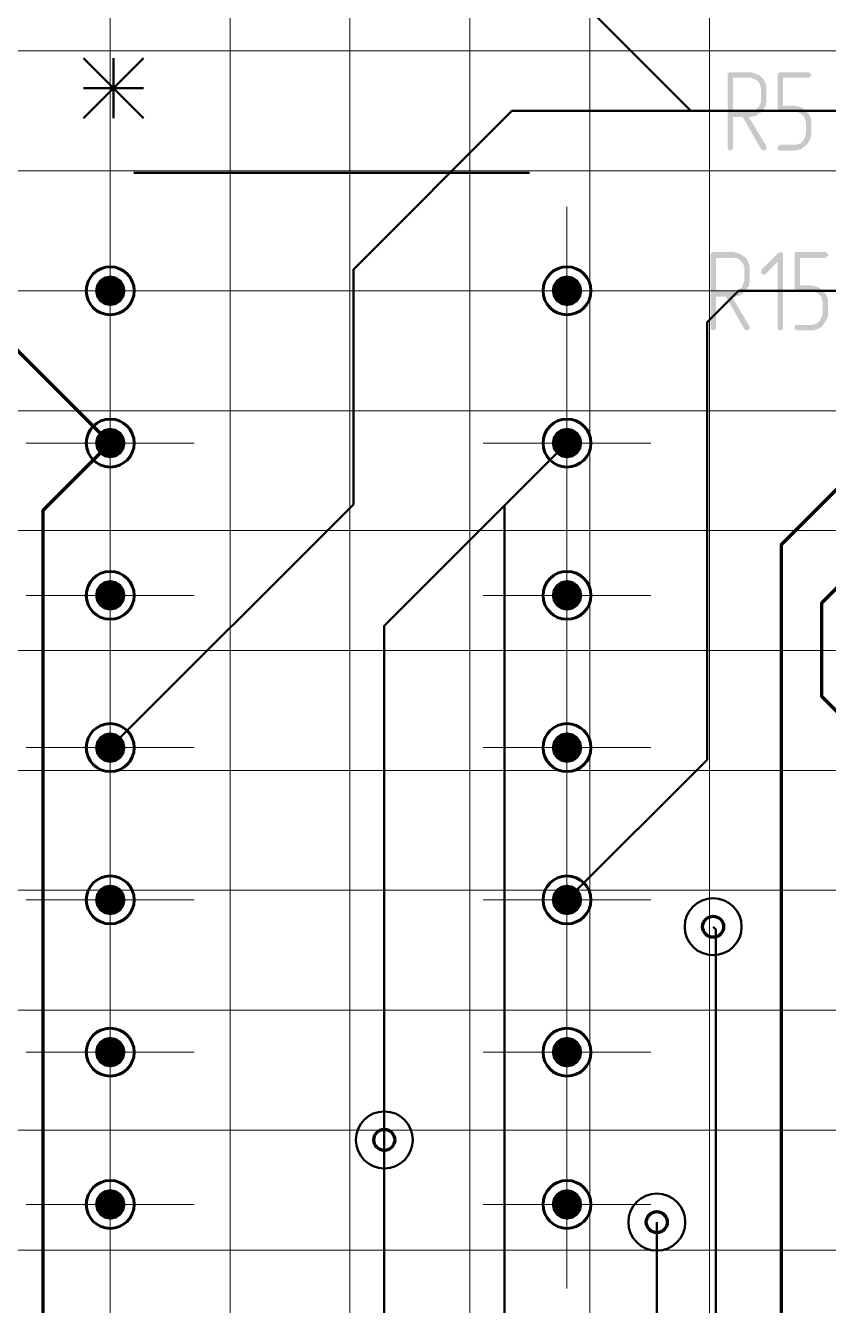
# Model space of a CAD drawing. Extents: x 260 to 1101, y 70 to 664.
# Drawn here: x 508.53 to 535.3, y 480.94 to 523.63 of the extents above; entities that cross this region are included whole.
import ezdxf

# ---------------------------------------------------------------- set-up
doc = ezdxf.new("R2010")
doc.units = 0
doc.header["$MEASUREMENT"] = 0
doc.layers.add('PDF _Геометрия', color=7, linetype='CONTINUOUS')
doc.layers.add('PDF _Сплошная заливка', color=7, linetype='CONTINUOUS')

msp = doc.modelspace()

# ---------------------------------------------------------------- hatches: boundary and pattern name
at = {"layer": 'PDF _Сплошная заливка', "transparency": 33554559}
h = msp.add_hatch(color=256, dxfattribs=at)
h.paths.add_polyline_path([(532.674, 521.901), (532.115, 521.901), (532.115, 520.783), (532.699, 520.783), (532.725, 520.783), (532.776, 520.783), (532.801, 520.809), (532.852, 520.809), (532.903, 520.834), (532.928, 520.885), (532.953, 520.885), (532.953, 520.885), (532.979, 520.91), (533.004, 520.961), (533.004, 520.987), (533.029, 521.037), (533.055, 521.088), (533.055, 521.139), (533.055, 521.52), (533.055, 521.52), (533.055, 521.545), (533.055, 521.571), (533.029, 521.596), (533.029, 521.647), (533.004, 521.698), (532.979, 521.748), (532.953, 521.774), (532.928, 521.774), (532.928, 521.799), (532.903, 521.825), (532.877, 521.825), (532.826, 521.85), (532.776, 521.876), (532.725, 521.901)], flags=0)
h.paths.add_polyline_path([(532.699, 522.079), (532.75, 522.079), (532.801, 522.053), (532.877, 522.028), (532.928, 522.002), (533.004, 521.977), (533.029, 521.952), (533.08, 521.901), (533.08, 521.901), (533.08, 521.901), (533.106, 521.876), (533.131, 521.85), (533.156, 521.799), (533.182, 521.748), (533.207, 521.672), (533.233, 521.596), (533.233, 521.571), (533.233, 521.52), (533.233, 521.139), (533.233, 521.139), (533.233, 521.139), (533.233, 521.113), (533.233, 521.113), (533.233, 521.063), (533.207, 521.012), (533.207, 520.936), (533.156, 520.885), (533.131, 520.809), (533.106, 520.783), (533.08, 520.758), (533.055, 520.732), (533.029, 520.732), (533.004, 520.707), (532.953, 520.682), (532.903, 520.631), (532.826, 520.606), (532.75, 520.606), (532.725, 520.58), (532.674, 520.58), (532.649, 520.58), (533.233, 519.615), (533.233, 519.615), (533.233, 519.589), (533.233, 519.589), (533.233, 519.564), (533.233, 519.564), (533.233, 519.539), (533.233, 519.513), (533.207, 519.488), (533.207, 519.488), (533.182, 519.488), (533.156, 519.462), (533.131, 519.462), (533.131, 519.462), (533.106, 519.488), (533.08, 519.488), (533.08, 519.488), (533.08, 519.488), (533.055, 519.513), (532.445, 520.58), (532.115, 520.58), (532.115, 519.564), (532.115, 519.564), (532.115, 519.539), (532.115, 519.513), (532.09, 519.488), (532.09, 519.488), (532.065, 519.488), (532.039, 519.462), (532.014, 519.462), (532.014, 519.462), (532.014, 519.462), (531.988, 519.488), (531.963, 519.488), (531.963, 519.488), (531.938, 519.513), (531.938, 519.539), (531.938, 519.564), (531.938, 521.977), (531.938, 521.977), (531.938, 522.002), (531.938, 522.002), (531.938, 522.028), (531.963, 522.053), (531.963, 522.053), (531.988, 522.079), (532.014, 522.079)], flags=0)
for points in [[(534.655, 522.079), (534.68, 522.079), (534.68, 522.053), (534.705, 522.053), (534.705, 522.028), (534.731, 522.002), (534.731, 521.977), (534.731, 521.977), (534.731, 521.977), (534.705, 521.952), (534.705, 521.926), (534.705, 521.926), (534.68, 521.901), (534.655, 521.901), (534.629, 521.901), (533.791, 521.901), (533.791, 520.961), (534.198, 520.961), (534.198, 520.961), (534.248, 520.936), (534.299, 520.936), (534.375, 520.91), (534.426, 520.885), (534.502, 520.834), (534.528, 520.809), (534.553, 520.783), (534.553, 520.783), (534.578, 520.783), (534.578, 520.758), (534.604, 520.732), (534.655, 520.682), (534.68, 520.631), (534.705, 520.555), (534.731, 520.478), (534.731, 520.428), (534.731, 520.402), (534.731, 520.021), (534.731, 520.021), (534.731, 520.021), (534.731, 519.996), (534.731, 519.996), (534.731, 519.945), (534.705, 519.894), (534.68, 519.818), (534.655, 519.767), (534.604, 519.691), (534.578, 519.666), (534.553, 519.64), (534.553, 519.615), (534.528, 519.615), (534.502, 519.589), (534.451, 519.564), (534.401, 519.513), (534.324, 519.488), (534.248, 519.488), (534.198, 519.462), (534.172, 519.462), (533.69, 519.462), (533.664, 519.462), (533.664, 519.488), (533.639, 519.488), (533.614, 519.488), (533.614, 519.513), (533.614, 519.539), (533.614, 519.564), (533.614, 519.564), (533.614, 519.589), (533.614, 519.589), (533.639, 519.615), (533.639, 519.615), (533.639, 519.64), (533.664, 519.64), (533.69, 519.666), (534.198, 519.666), (534.223, 519.666), (534.248, 519.666), (534.299, 519.691), (534.35, 519.691), (534.401, 519.717), (534.426, 519.767), (534.426, 519.767), (534.451, 519.793), (534.477, 519.793), (534.477, 519.843), (534.502, 519.869), (534.528, 519.92), (534.528, 519.971), (534.553, 520.021), (534.553, 520.402), (534.553, 520.402), (534.553, 520.428), (534.528, 520.453), (534.528, 520.478), (534.502, 520.529), (534.502, 520.58), (534.477, 520.631), (534.426, 520.656), (534.426, 520.656), (534.401, 520.682), (534.401, 520.707), (534.35, 520.707), (534.324, 520.732), (534.274, 520.758), (534.223, 520.758), (534.172, 520.758), (533.69, 520.758), (533.664, 520.783), (533.664, 520.783), (533.639, 520.783), (533.614, 520.809), (533.614, 520.834), (533.614, 520.859), (533.614, 521.977), (533.614, 521.977), (533.614, 522.002), (533.614, 522.002), (533.614, 522.028), (533.639, 522.053), (533.639, 522.053), (533.664, 522.079), (533.69, 522.079), (534.629, 522.079)], [(533.715, 516.084), (533.74, 516.059), (533.766, 516.059), (533.766, 516.059), (533.791, 516.033), (533.791, 516.008), (533.791, 515.983), (533.791, 513.57), (533.791, 513.544), (533.791, 513.544), (533.791, 513.519), (533.766, 513.493), (533.766, 513.493), (533.74, 513.493), (533.74, 513.468), (533.715, 513.468), (533.69, 513.468), (533.69, 513.468), (533.664, 513.468), (533.639, 513.493), (533.639, 513.493), (533.614, 513.519), (533.614, 513.519), (533.614, 513.57), (533.614, 515.754), (533.207, 515.348), (533.207, 515.348), (533.182, 515.348), (533.182, 515.322), (533.156, 515.322), (533.131, 515.322), (533.131, 515.322), (533.106, 515.348), (533.08, 515.348), (533.08, 515.373), (533.055, 515.373), (533.055, 515.398), (533.055, 515.424), (533.055, 515.424), (533.055, 515.449), (533.055, 515.449), (533.08, 515.5), (533.639, 516.059), (533.639, 516.059), (533.664, 516.059), (533.664, 516.084), (533.69, 516.084)], [(535.213, 516.084), (535.239, 516.059), (535.264, 516.059), (535.264, 516.033), (535.264, 516.033), (535.289, 516.008), (535.289, 515.983), (535.289, 515.983), (535.289, 515.957), (535.264, 515.932), (535.264, 515.932), (535.264, 515.907), (535.239, 515.907), (535.213, 515.907), (535.188, 515.881), (534.35, 515.881), (534.35, 514.967), (534.756, 514.967), (534.756, 514.941), (534.807, 514.941), (534.858, 514.941), (534.934, 514.916), (534.985, 514.891), (535.061, 514.84), (535.086, 514.814), (535.112, 514.789), (535.112, 514.789), (535.137, 514.789), (535.137, 514.763), (535.162, 514.738), (535.213, 514.687), (535.239, 514.611), (535.264, 514.56), (535.289, 514.484), (535.289, 514.433), (535.289, 514.408), (535.289, 514.027), (535.289, 514.027), (535.289, 514.027), (535.289, 514.002), (535.289, 513.976), (535.289, 513.951), (535.264, 513.9), (535.239, 513.824), (535.213, 513.773), (535.162, 513.697), (535.137, 513.671), (535.112, 513.621), (535.112, 513.621), (535.086, 513.595), (535.061, 513.57), (535.01, 513.544), (534.959, 513.519), (534.883, 513.493), (534.807, 513.468), (534.756, 513.468), (534.731, 513.468), (534.248, 513.468), (534.223, 513.468), (534.223, 513.493), (534.198, 513.493), (534.198, 513.493), (534.172, 513.519), (534.172, 513.544), (534.172, 513.57), (534.172, 513.57), (534.172, 513.57), (534.172, 513.595), (534.198, 513.621), (534.198, 513.621), (534.198, 513.646), (534.223, 513.646), (534.248, 513.646), (534.756, 513.646), (534.782, 513.671), (534.807, 513.671), (534.858, 513.671), (534.908, 513.697), (534.959, 513.722), (534.985, 513.773), (534.985, 513.773), (535.01, 513.773), (535.035, 513.798), (535.035, 513.849), (535.061, 513.874), (535.086, 513.925), (535.086, 513.976), (535.112, 514.027), (535.112, 514.408), (535.112, 514.408), (535.112, 514.433), (535.086, 514.459), (535.086, 514.484), (535.086, 514.535), (535.061, 514.586), (535.035, 514.611), (534.985, 514.662), (534.985, 514.662), (534.959, 514.687), (534.959, 514.687), (534.908, 514.713), (534.883, 514.738), (534.832, 514.763), (534.782, 514.763), (534.731, 514.763), (534.248, 514.763), (534.223, 514.763), (534.223, 514.789), (534.198, 514.789), (534.172, 514.814), (534.172, 514.84), (534.172, 514.865), (534.172, 515.983), (534.172, 515.983), (534.172, 516.008), (534.172, 516.008), (534.172, 516.033), (534.198, 516.059), (534.198, 516.059), (534.223, 516.084), (534.248, 516.084), (535.188, 516.084)], [(511.348, 514.786), (511.348, 515.296), (511.543, 515.257), (511.709, 515.147), (511.819, 514.981), (511.858, 514.786)], [(526.583, 514.786), (526.583, 515.296), (526.778, 515.257), (526.943, 515.147), (527.054, 514.981), (527.093, 514.786)], [(511.348, 514.786), (511.348, 514.277), (511.153, 514.315), (510.988, 514.426), (510.878, 514.591), (510.839, 514.786)], [(526.583, 514.786), (526.583, 514.277), (526.388, 514.315), (526.223, 514.426), (526.112, 514.591), (526.073, 514.786)], [(511.348, 509.706), (511.348, 510.216), (511.543, 510.177), (511.709, 510.067), (511.819, 509.901), (511.858, 509.706)], [(526.583, 509.706), (526.583, 510.216), (526.778, 510.177), (526.943, 510.067), (527.054, 509.901), (527.093, 509.706)], [(511.348, 509.706), (511.348, 509.197), (511.153, 509.235), (510.988, 509.346), (510.878, 509.511), (510.839, 509.706)], [(526.583, 509.706), (526.583, 509.197), (526.388, 509.235), (526.223, 509.346), (526.112, 509.511), (526.073, 509.706)], [(511.348, 504.626), (511.348, 505.136), (511.543, 505.097), (511.709, 504.987), (511.819, 504.821), (511.858, 504.626)], [(526.583, 504.626), (526.583, 505.136), (526.778, 505.097), (526.943, 504.987), (527.054, 504.821), (527.093, 504.626)], [(511.348, 504.626), (511.348, 504.117), (511.153, 504.155), (510.988, 504.266), (510.878, 504.431), (510.839, 504.626)], [(526.583, 504.626), (526.583, 504.117), (526.388, 504.155), (526.223, 504.266), (526.112, 504.431), (526.073, 504.626)], [(511.348, 499.546), (511.348, 500.056), (511.543, 500.017), (511.709, 499.907), (511.819, 499.741), (511.858, 499.546)], [(526.583, 499.546), (526.583, 500.056), (526.778, 500.017), (526.943, 499.907), (527.054, 499.741), (527.093, 499.546)], [(511.348, 499.546), (511.348, 499.037), (511.153, 499.075), (510.988, 499.186), (510.878, 499.351), (510.839, 499.546)], [(526.583, 499.546), (526.583, 499.037), (526.388, 499.075), (526.223, 499.186), (526.112, 499.351), (526.073, 499.546)], [(511.348, 494.466), (511.348, 494.976), (511.543, 494.937), (511.709, 494.827), (511.819, 494.661), (511.858, 494.466)], [(526.583, 494.466), (526.583, 494.976), (526.778, 494.937), (526.943, 494.827), (527.054, 494.661), (527.093, 494.466)], [(511.348, 494.466), (511.348, 493.957), (511.153, 493.995), (510.988, 494.106), (510.878, 494.271), (510.839, 494.466)], [(526.583, 494.466), (526.583, 493.957), (526.388, 493.995), (526.223, 494.106), (526.112, 494.271), (526.073, 494.466)], [(511.348, 489.386), (511.348, 489.896), (511.543, 489.857), (511.709, 489.747), (511.819, 489.581), (511.858, 489.386)], [(526.583, 489.386), (526.583, 489.896), (526.778, 489.857), (526.943, 489.747), (527.054, 489.581), (527.093, 489.386)], [(511.348, 489.386), (511.348, 488.877), (511.153, 488.915), (510.988, 489.026), (510.878, 489.191), (510.839, 489.386)], [(526.583, 489.386), (526.583, 488.877), (526.388, 488.915), (526.223, 489.026), (526.112, 489.191), (526.073, 489.386)], [(511.348, 484.306), (511.348, 484.816), (511.543, 484.777), (511.709, 484.667), (511.819, 484.501), (511.858, 484.306)], [(526.583, 484.306), (526.583, 484.816), (526.778, 484.777), (526.943, 484.667), (527.054, 484.501), (527.093, 484.306)], [(511.348, 484.306), (511.348, 483.797), (511.153, 483.835), (510.988, 483.946), (510.878, 484.111), (510.839, 484.306)], [(526.583, 484.306), (526.583, 483.797), (526.388, 483.835), (526.223, 483.946), (526.112, 484.111), (526.073, 484.306)]]:
    msp.add_hatch(color=256, dxfattribs=at).paths.add_polyline_path(points)
h = msp.add_hatch(color=256, dxfattribs=at)
h.paths.add_polyline_path([(532.115, 515.881), (531.557, 515.881), (531.557, 514.763), (532.141, 514.763), (532.166, 514.789), (532.217, 514.789), (532.242, 514.789), (532.293, 514.814), (532.344, 514.84), (532.369, 514.865), (532.395, 514.891), (532.395, 514.891), (532.42, 514.916), (532.445, 514.941), (532.445, 514.992), (532.471, 515.043), (532.496, 515.094), (532.496, 515.144), (532.496, 515.526), (532.496, 515.526), (532.496, 515.551), (532.496, 515.576), (532.471, 515.602), (532.471, 515.652), (532.445, 515.703), (532.42, 515.729), (532.395, 515.779), (532.369, 515.779), (532.369, 515.805), (532.344, 515.83), (532.319, 515.83), (532.268, 515.856), (532.217, 515.881), (532.166, 515.881)], flags=0)
h.paths.add_polyline_path([(532.141, 516.084), (532.192, 516.059), (532.242, 516.059), (532.319, 516.033), (532.369, 516.008), (532.445, 515.957), (532.471, 515.932), (532.522, 515.907), (532.522, 515.907), (532.522, 515.907), (532.547, 515.881), (532.573, 515.856), (532.598, 515.805), (532.623, 515.754), (532.649, 515.678), (532.674, 515.602), (532.674, 515.551), (532.674, 515.526), (532.674, 515.144), (532.674, 515.144), (532.674, 515.144), (532.674, 515.119), (532.674, 515.119), (532.674, 515.068), (532.649, 515.017), (532.649, 514.941), (532.598, 514.891), (532.573, 514.814), (532.547, 514.789), (532.522, 514.763), (532.496, 514.738), (532.471, 514.738), (532.445, 514.687), (532.395, 514.662), (532.344, 514.637), (532.268, 514.611), (532.192, 514.586), (532.166, 514.586), (532.115, 514.586), (532.09, 514.586), (532.674, 513.595), (532.674, 513.595), (532.674, 513.595), (532.674, 513.57), (532.674, 513.57), (532.674, 513.544), (532.674, 513.544), (532.674, 513.519), (532.649, 513.493), (532.649, 513.493), (532.623, 513.493), (532.598, 513.468), (532.573, 513.468), (532.573, 513.468), (532.547, 513.468), (532.522, 513.493), (532.522, 513.493), (532.522, 513.493), (532.496, 513.519), (531.887, 514.586), (531.557, 514.586), (531.557, 513.57), (531.557, 513.544), (531.557, 513.544), (531.557, 513.519), (531.531, 513.493), (531.531, 513.493), (531.506, 513.493), (531.481, 513.468), (531.455, 513.468), (531.455, 513.468), (531.455, 513.468), (531.43, 513.468), (531.404, 513.493), (531.404, 513.493), (531.379, 513.519), (531.379, 513.519), (531.379, 513.57), (531.379, 515.983), (531.379, 515.983), (531.379, 516.008), (531.379, 516.008), (531.379, 516.033), (531.404, 516.059), (531.404, 516.059), (531.43, 516.084), (531.455, 516.084)], flags=0)
at = {"layer": 'PDF _Сплошная заливка', "true_color": 0xffffff, "transparency": 33554559}
for points in [[(510.839, 514.786), (510.878, 514.981), (510.988, 515.147), (511.153, 515.257), (511.348, 515.296), (511.348, 514.786)], [(526.073, 514.786), (526.112, 514.981), (526.223, 515.147), (526.388, 515.257), (526.583, 515.296), (526.583, 514.786)], [(511.858, 514.786), (511.819, 514.591), (511.709, 514.426), (511.543, 514.315), (511.348, 514.277), (511.348, 514.786)], [(527.093, 514.786), (527.054, 514.591), (526.943, 514.426), (526.778, 514.315), (526.583, 514.277), (526.583, 514.786)], [(510.839, 509.706), (510.878, 509.901), (510.988, 510.067), (511.153, 510.177), (511.348, 510.216), (511.348, 509.706)], [(526.073, 509.706), (526.112, 509.901), (526.223, 510.067), (526.388, 510.177), (526.583, 510.216), (526.583, 509.706)], [(511.858, 509.706), (511.819, 509.511), (511.709, 509.346), (511.543, 509.235), (511.348, 509.197), (511.348, 509.706)], [(527.093, 509.706), (527.054, 509.511), (526.943, 509.346), (526.778, 509.235), (526.583, 509.197), (526.583, 509.706)], [(510.839, 504.626), (510.878, 504.821), (510.988, 504.987), (511.153, 505.097), (511.348, 505.136), (511.348, 504.626)], [(526.073, 504.626), (526.112, 504.821), (526.223, 504.987), (526.388, 505.097), (526.583, 505.136), (526.583, 504.626)], [(511.858, 504.626), (511.819, 504.431), (511.709, 504.266), (511.543, 504.155), (511.348, 504.117), (511.348, 504.626)], [(527.093, 504.626), (527.054, 504.431), (526.943, 504.266), (526.778, 504.155), (526.583, 504.117), (526.583, 504.626)], [(510.839, 499.546), (510.878, 499.741), (510.988, 499.907), (511.153, 500.017), (511.348, 500.056), (511.348, 499.546)], [(526.073, 499.546), (526.112, 499.741), (526.223, 499.907), (526.388, 500.017), (526.583, 500.056), (526.583, 499.546)], [(511.858, 499.546), (511.819, 499.351), (511.709, 499.186), (511.543, 499.075), (511.348, 499.037), (511.348, 499.546)], [(527.093, 499.546), (527.054, 499.351), (526.943, 499.186), (526.778, 499.075), (526.583, 499.037), (526.583, 499.546)], [(510.839, 494.466), (510.878, 494.661), (510.988, 494.827), (511.153, 494.937), (511.348, 494.976), (511.348, 494.466)], [(526.073, 494.466), (526.112, 494.661), (526.223, 494.827), (526.388, 494.937), (526.583, 494.976), (526.583, 494.466)], [(511.858, 494.466), (511.819, 494.271), (511.709, 494.106), (511.543, 493.995), (511.348, 493.957), (511.348, 494.466)], [(527.093, 494.466), (527.054, 494.271), (526.943, 494.106), (526.778, 493.995), (526.583, 493.957), (526.583, 494.466)], [(510.839, 489.386), (510.878, 489.581), (510.988, 489.747), (511.153, 489.857), (511.348, 489.896), (511.348, 489.386)], [(526.073, 489.386), (526.112, 489.581), (526.223, 489.747), (526.388, 489.857), (526.583, 489.896), (526.583, 489.386)], [(511.858, 489.386), (511.819, 489.191), (511.709, 489.026), (511.543, 488.915), (511.348, 488.877), (511.348, 489.386)], [(527.093, 489.386), (527.054, 489.191), (526.943, 489.026), (526.778, 488.915), (526.583, 488.877), (526.583, 489.386)], [(510.839, 484.306), (510.878, 484.501), (510.988, 484.667), (511.153, 484.777), (511.348, 484.816), (511.348, 484.306)], [(526.073, 484.306), (526.112, 484.501), (526.223, 484.667), (526.388, 484.777), (526.583, 484.816), (526.583, 484.306)], [(511.858, 484.306), (511.819, 484.111), (511.709, 483.946), (511.543, 483.835), (511.348, 483.797), (511.348, 484.306)], [(527.093, 484.306), (527.054, 484.111), (526.943, 483.946), (526.778, 483.835), (526.583, 483.797), (526.583, 484.306)]]:
    msp.add_hatch(color=7, dxfattribs=at).paths.add_polyline_path(points)

# ---------------------------------------------------------------- linework, layer by layer
at = {"layer": 'PDF _Геометрия', "lineweight": 18}
for points in [[(511.348, 380.306), (511.348, 382.786), (511.348, 592.786)], [(515.347, 381.546), (515.347, 382.786), (515.347, 592.786)], [(519.345, 380.306), (519.345, 382.786), (519.345, 592.786)], [(523.344, 381.546), (523.344, 382.786), (523.344, 592.786)], [(527.343, 380.306), (527.343, 382.786), (527.343, 592.786)], [(531.341, 381.546), (531.341, 382.786), (531.341, 592.786)], [(326.173, 522.786), (327.413, 522.786), (647.301, 522.786)], [(324.934, 518.786), (327.413, 518.786), (647.301, 518.786)], [(511.348, 511.986), (511.348, 517.586)], [(526.583, 511.986), (526.583, 517.586)], [(511.348, 512.286), (511.348, 517.286)], [(526.583, 512.286), (526.583, 517.286)], [(326.173, 514.786), (327.413, 514.786), (647.301, 514.786)], [(508.549, 514.786), (514.147, 514.786)], [(508.849, 514.786), (513.848, 514.786)], [(523.784, 514.786), (529.382, 514.786)], [(524.084, 514.786), (529.082, 514.786)], [(511.348, 506.906), (511.348, 512.506)], [(526.583, 506.906), (526.583, 512.506)], [(511.348, 507.206), (511.348, 512.206)], [(526.583, 507.206), (526.583, 512.206)], [(324.934, 510.786), (327.413, 510.786), (647.301, 510.786)], [(508.549, 509.706), (514.147, 509.706)], [(508.849, 509.706), (513.848, 509.706)], [(523.784, 509.706), (529.382, 509.706)], [(524.084, 509.706), (529.082, 509.706)], [(511.348, 501.826), (511.348, 507.426)], [(526.583, 501.826), (526.583, 507.426)], [(511.348, 502.126), (511.348, 507.126)], [(526.583, 502.126), (526.583, 507.126)], [(326.173, 506.786), (327.413, 506.786), (647.301, 506.786)], [(508.549, 504.626), (514.147, 504.626)], [(508.849, 504.626), (513.848, 504.626)], [(523.784, 504.626), (529.382, 504.626)], [(524.084, 504.626), (529.082, 504.626)], [(324.934, 502.786), (327.413, 502.786), (647.301, 502.786)], [(511.348, 496.746), (511.348, 502.346)], [(526.583, 496.746), (526.583, 502.346)], [(511.348, 497.046), (511.348, 502.046)], [(526.583, 497.046), (526.583, 502.046)], [(508.549, 499.546), (514.147, 499.546)], [(508.849, 499.546), (513.848, 499.546)], [(523.784, 499.546), (529.382, 499.546)], [(524.084, 499.546), (529.082, 499.546)], [(326.173, 498.786), (327.413, 498.786), (647.301, 498.786)], [(511.348, 491.666), (511.348, 497.266)], [(526.583, 491.666), (526.583, 497.266)], [(511.348, 491.966), (511.348, 496.966)], [(526.583, 491.966), (526.583, 496.966)], [(324.934, 494.786), (327.413, 494.786), (647.301, 494.786)], [(508.549, 494.466), (514.147, 494.466)], [(508.849, 494.466), (513.848, 494.466)], [(523.784, 494.466), (529.382, 494.466)], [(524.084, 494.466), (529.082, 494.466)], [(511.348, 486.586), (511.348, 492.186)], [(511.348, 486.886), (511.348, 491.886)], [(526.583, 486.586), (526.583, 492.186)], [(526.583, 486.886), (526.583, 491.886)], [(326.173, 490.786), (327.413, 490.786), (647.301, 490.786)], [(508.549, 489.386), (514.147, 489.386)], [(508.849, 489.386), (513.848, 489.386)], [(523.784, 489.386), (529.382, 489.386)], [(524.084, 489.386), (529.082, 489.386)], [(324.934, 486.786), (327.413, 486.786), (647.301, 486.786)], [(511.348, 481.506), (511.348, 487.106)], [(511.348, 481.806), (511.348, 486.806)], [(526.583, 481.506), (526.583, 487.106)], [(526.583, 481.806), (526.583, 486.806)], [(508.549, 484.306), (514.147, 484.306)], [(508.849, 484.306), (513.848, 484.306)], [(523.784, 484.306), (529.382, 484.306)], [(524.084, 484.306), (529.082, 484.306)], [(326.173, 482.786), (327.413, 482.786), (647.301, 482.786)]]:
    msp.add_lwpolyline(points, dxfattribs=at)
at = {"layer": 'PDF _Геометрия', "lineweight": 50}
for points in [[(453.788, 573.886), (456.936, 577.035), (459.55, 577.035), (460.871, 575.714), (460.871, 558.677), (459.367, 557.172), (459.367, 554.786), (459.367, 550.905), (465.932, 544.337), (465.932, 540.358), (461.429, 535.853), (461.429, 529.893), (462.597, 528.724), (469.707, 528.724), (470.926, 529.944), (470.926, 545.234), (472.398, 546.708), (513.532, 546.708), (515.969, 544.269), (515.969, 535.532), (530.71, 520.786), (537.339, 520.786)], [(512.46, 520.546), (510.461, 522.546)], [(510.461, 520.546), (512.46, 522.546)], [(511.46, 520.546), (511.46, 522.546)], [(510.461, 521.546), (512.46, 521.546)], [(511.348, 499.546), (519.457, 507.658), (519.457, 515.5), (524.742, 520.786), (530.71, 520.786)], [(512.131, 518.723), (525.335, 518.723)], [(526.583, 494.466), (531.255, 499.14), (531.255, 513.738), (532.303, 514.786), (537.339, 514.786)], [(518.001, 422.705), (518.001, 434.987), (520.512, 437.499), (520.489, 486.459), (520.489, 503.61), (524.501, 507.624), (526.583, 509.706)], [(524.501, 507.624), (524.501, 468.831), (525.567, 467.764), (531.306, 467.764), (532.321, 466.748)], [(526.634, 427.836), (524.501, 429.969), (524.501, 458.543), (526.583, 460.626), (529.53, 460.626), (534.279, 465.377), (534.279, 468.554), (531.547, 471.286), (531.547, 493.482), (531.458, 493.571)], [(529.579, 470.531), (529.579, 483.716)]]:
    msp.add_lwpolyline(points, dxfattribs=at)
at = {"layer": 'PDF _Геометрия', "lineweight": 80}
for points in [[(508.047, 397), (506.829, 398.219), (506.829, 426.667), (505.03, 428.466), (499.353, 428.466), (503.782, 432.897), (503.782, 447.089), (505.254, 448.562), (508.301, 448.562), (508.911, 447.953), (508.911, 444.193), (509.925, 443.178), (512.364, 443.178), (514.588, 445.403), (514.588, 461.272), (512.364, 463.497), (509.825, 463.497), (509.114, 464.208), (509.114, 507.471), (511.348, 509.706), (499.073, 521.986), (499.073, 530.786), (503.511, 535.226), (503.511, 542.786)], [(601.317, 399.786), (597.812, 396.28), (591.32, 396.28), (583.323, 396.28), (575.326, 396.28), (567.329, 396.28), (563.349, 396.28), (563.248, 396.179), (559.331, 396.179), (553.303, 396.179), (543.29, 406.195), (543.29, 410.786), (539.177, 410.786), (539.177, 428.344), (533.74, 433.782), (533.74, 461.793), (535.436, 463.49), (535.436, 469.356), (533.74, 471.053), (533.74, 506.318), (540.73, 513.311), (540.73, 514.786)], [(537.339, 490.786), (538.504, 490.786), (538.504, 496.06), (537.339, 497.225), (537.339, 499.292), (537.044, 499.292), (535.086, 501.251), (535.086, 504.371), (536.934, 506.22), (539.279, 506.22)]]:
    msp.add_lwpolyline(points, dxfattribs=at)
at = {"layer": 'PDF _Геометрия', "lineweight": 60}
for centre in [(511.348, 514.786), (511.348, 514.786), (526.583, 514.786), (526.583, 514.786), (511.348, 509.706), (511.348, 509.706), (526.583, 509.706), (526.583, 509.706), (511.348, 504.626), (511.348, 504.626), (526.583, 504.626), (526.583, 504.626), (511.348, 499.546), (511.348, 499.546), (526.583, 499.546), (526.583, 499.546), (511.348, 494.466), (511.348, 494.466), (526.583, 494.466), (526.583, 494.466), (511.348, 489.386), (511.348, 489.386), (526.583, 489.386), (526.583, 489.386), (511.348, 484.306), (511.348, 484.306), (526.583, 484.306), (526.583, 484.306)]:
    msp.add_circle(centre, 0.8, dxfattribs=at)
at = {"layer": 'PDF _Геометрия', "lineweight": 50}
for centre in [(531.458, 493.571), (520.489, 486.459), (529.579, 483.716)]:
    msp.add_circle(centre, 0.95, dxfattribs=at)
at = {"layer": 'PDF _Геометрия', "color": 7, "lineweight": 70, "true_color": 0xffffff}
for centre in [(531.458, 493.571), (520.489, 486.459), (529.579, 483.716)]:
    msp.add_circle(centre, 0.35, dxfattribs=at)

doc.saveas('drawing.dxf')
